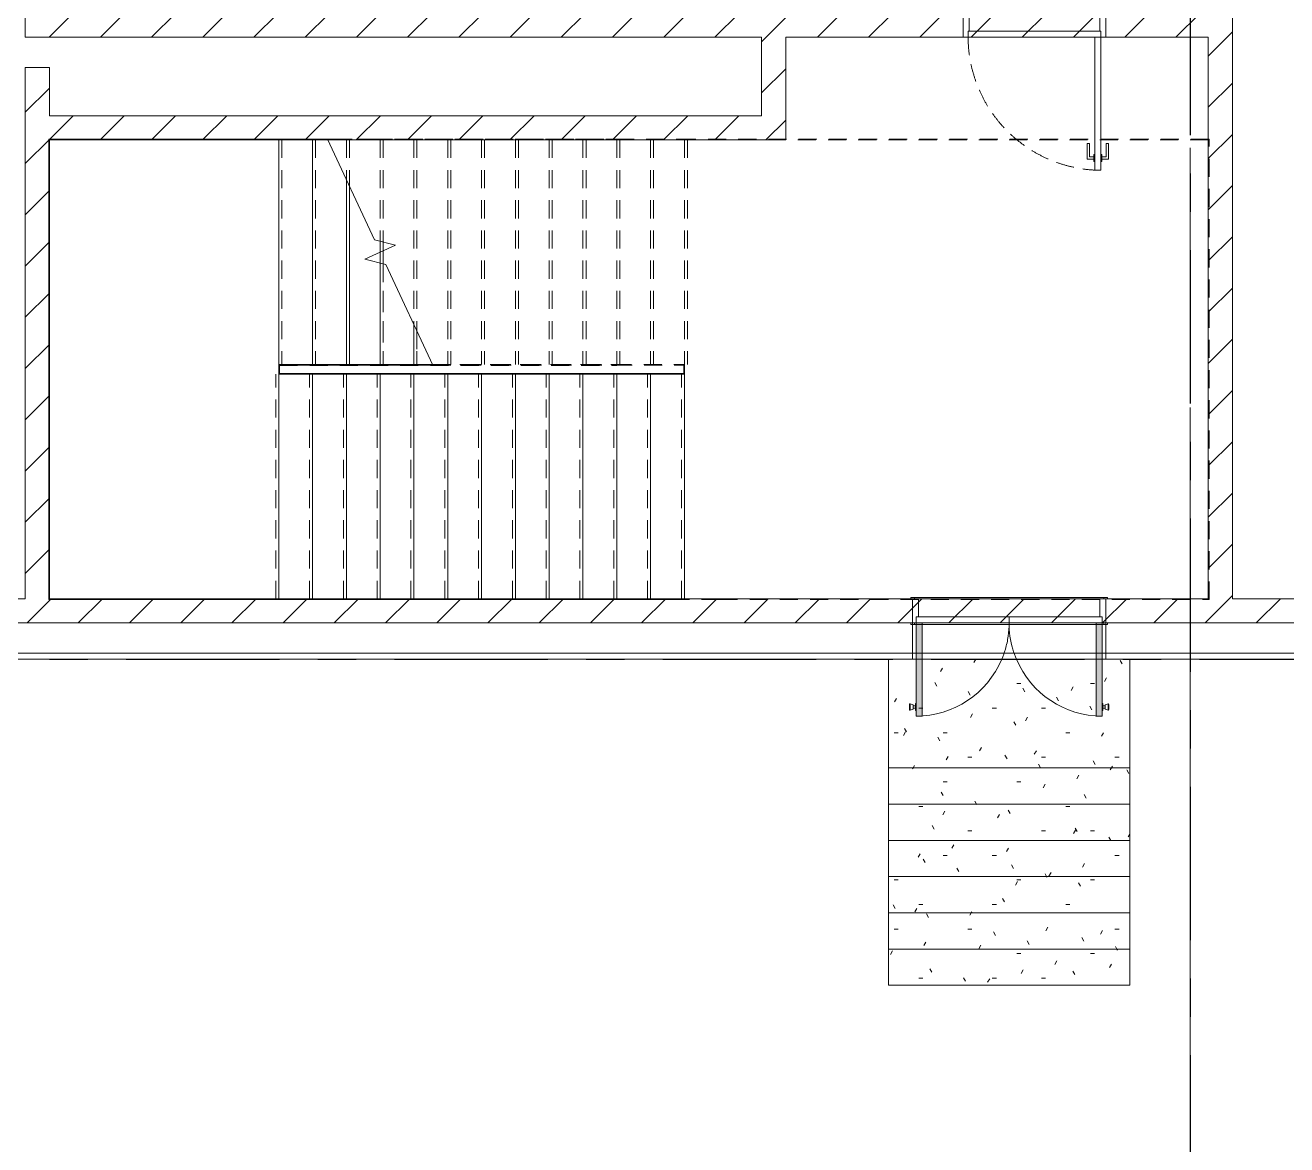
# Model space of a CAD drawing. Header units: millimetres. Extents: x -4000 to 187956, y -58990 to 162485.
# Drawn here: x 78350 to 88800, y -4021 to 5249 of the extents above; entities that cross this region are included whole.
import ezdxf

# ---------------------------------------------------------------- set-up
doc = ezdxf.new("R2010")
doc.units = ezdxf.units.MM
for name, pattern in [('Dash', [600, 300, -300]), ('Dash - 1_5mm', [225, 150, -75]), ('Dash_2_', [635, 317.5, -317.5]), ('Grid Line', [2222.5, 1270, -317.5, 317.5, -317.5]), ('Grid Line 12_5mm', [2150, 1250, -300, 300, -300]), ('Overhead 1_5mm', [250, 150, -100])]:
    doc.linetypes.add(name, pattern=pattern)
for name, color, linetype, lineweight in [('A-DETL-GENF', 92, 'Continuous', 9), ('A-DOOR', 31, 'Continuous', 13), ('A-DOOR-FRAM', 31, 'Continuous', 13), ('A-DOOR-HDLN', 31, 'Dash_2_', 13), ('A-FLOR', 192, 'Continuous', 13), ('A-FLOR-PATT', 8, 'Continuous', 13), ('A-WALL', 113, 'Continuous', 13), ('A-WALL-PATT', 111, 'Continuous', 13), ('S-GRID', 1, 'Continuous', 30), ('S-STRS', 31, 'Continuous', 9), ('S-STRS-MBND', 31, 'Continuous', 9)]:
    doc.layers.add(name, color=color, linetype=linetype, lineweight=lineweight)
pattern_1 = [(0, (0, 0), (812.8, 203.2), [33.528, -576.072, 33.528, -576.072, -3251.2]), (0, (0, 0), (812.8, 203.2), [-1219.2, 33.528, -1185.672, 33.528, -576.072, -1422.4]), (0, (0, 0), (812.8, 203.2), [-3048, 33.528, -372.872, 33.528, -982.472]), (120, (304.8, 101.6), (-582.37636, 602.30545), [33.528, -576.072, 33.528, -576.072, -3251.2]), (120, (304.8, 101.6), (-582.37636, 602.30545), [-1219.2, 33.528, -1185.672, 33.528, -576.072, -1422.4]), (120, (304.8, 101.6), (-582.37636, 602.30545), [-3048, 33.528, -372.872, 33.528, -982.472]), (240, (406.4, 508), (-230.42364, -805.50545), [33.528, -576.072, 33.528, -576.072, -3251.2]), (240, (406.4, 508), (-230.42364, -805.50545), [-1219.2, 33.528, -1185.672, 33.528, -576.072, -1422.4]), (240, (406.4, 508), (-230.42364, -805.50545), [-3048, 33.528, -372.872, 33.528, -982.472])]
pattern_2 = [(45, (0, 0), (-212.132, 212.132), [])]

# ---------------------------------------------------------------- blocks, each defined once
blk = doc.blocks.new('dcc5a - 1600X2200-V659-0_000')
at = {"layer": 'A-DOOR', "lineweight": 15, "transparency": 33554534}
for points in [[(-313, 925), (-363, 925), (-363, 154), (-313, 154)], [(1178, 925), (1128, 925), (1128, 154), (1178, 154)]]:
    blk.add_hatch(color=256, dxfattribs=at).paths.add_polyline_path(points)
at = {"layer": 'A-DETL-GENF', "color": 250}
for p, q in [((-416, 875), (-418, 870)), ((-418, 870), (-418, 829)), ((-418, 829), (-418, 870)), ((-413, 875), (-416, 875)), ((-416, 875), (-416, 825)), ((-416, 825), (-416, 875)), ((-388, 868), (-413, 875)), ((-413, 875), (-413, 825)), ((-413, 825), (-413, 875)), ((-388, 868), (-388, 831)), ((-388, 831), (-388, 868)), ((-369, 860), (-388, 860)), ((-388, 860), (-388, 840)), ((-388, 840), (-388, 860)), ((-388, 840), (-369, 840)), ((-363, 880), (-369, 880)), ((-369, 880), (-369, 820)), ((-369, 820), (-369, 880)), ((-369, 840), (-369, 860)), ((-369, 860), (-369, 840)), ((-363, 880), (-363, 820)), ((-363, 820), (-363, 880)), ((1178, 880), (1178, 820)), ((1178, 820), (1178, 880)), ((1178, 880), (1184, 880)), ((1184, 880), (1184, 820)), ((1184, 820), (1184, 880)), ((1184, 840), (1184, 860)), ((1184, 860), (1184, 840)), ((1184, 860), (1203, 860)), ((1203, 840), (1184, 840)), ((1203, 868), (1228, 875)), ((1203, 868), (1203, 831)), ((1203, 831), (1203, 868)), ((1203, 860), (1203, 840)), ((1203, 840), (1203, 860)), ((1228, 875), (1231, 875)), ((1228, 875), (1228, 825)), ((1228, 825), (1228, 875)), ((1231, 875), (1233, 870)), ((1231, 875), (1231, 825)), ((1231, 825), (1231, 875)), ((1233, 870), (1233, 829)), ((1233, 829), (1233, 870)), ((-418, 829), (-416, 825)), ((-416, 825), (-413, 825)), ((-413, 825), (-388, 831)), ((-369, 820), (-363, 820)), ((1184, 820), (1178, 820)), ((1228, 825), (1203, 831)), ((1231, 825), (1228, 825)), ((1233, 829), (1231, 825))]:
    blk.add_line(p, q, dxfattribs=at)
at = {"layer": 'A-DOOR', "color": 5, "lineweight": 15}
for p, q in [((-363, 925), (-363, 454)), ((-313, 925), (-363, 925)), ((-363, 925), (-363, 454)), ((-313, 925), (-363, 925)), ((-313, 454), (-313, 925)), ((-313, 454), (-313, 925)), ((1128, 925), (1128, 454)), ((1178, 925), (1128, 925)), ((1128, 925), (1178, 925)), ((1128, 454), (1128, 925)), ((1178, 454), (1178, 925)), ((1178, 925), (1178, 454)), ((-408, -58), (-408, -46)), ((1222, -58), (-408, -58)), ((1222, -46), (1222, -58))]:
    blk.add_line(p, q, dxfattribs=at)
at = {"layer": 'A-DOOR', "color": 171, "lineweight": 15}
for p, q in [((-363, 454), (-363, 154)), ((-363, 454), (-363, 154)), ((-313, 154), (-313, 454)), ((-313, 154), (-313, 454)), ((1128, 454), (1128, 154)), ((1128, 154), (1128, 454)), ((1178, 154), (1178, 454)), ((1178, 454), (1178, 154)), ((-408, 154), (-408, 166)), ((-408, 166), (-363, 166)), ((-393, 154), (-393, -46)), ((-363, 166), (-313, 166)), ((-313, 166), (1128, 166)), ((1128, 166), (1178, 166)), ((1178, 166), (1222, 166)), ((1207, -46), (1207, 154)), ((1222, 166), (1222, 154)), ((-408, -58), (-408, -46)), ((-408, -46), (1222, -46)), ((-378, -58), (-408, -58)), ((-393, -46), (1207, -46)), ((-378, -46), (-378, -58)), ((-378, -46), (-378, -58)), ((-378, -58), (1192, -58)), ((1192, -58), (1192, -46)), ((1192, -58), (1192, -46)), ((1192, -58), (1222, -58)), ((1222, -58), (1222, -46))]:
    blk.add_line(p, q, dxfattribs=at)
at = {"layer": 'A-DOOR', "color": 161, "lineweight": 15}
for p, q in [((-408, 154), (-408, 166)), ((-408, 166), (-378, 166)), ((-363, 154), (-408, 154)), ((-378, 166), (-378, 154)), ((-378, 166), (-378, 154)), ((-363, 166), (-378, 166)), ((-313, 154), (-363, 154)), ((-363, 154), (-313, 154)), ((-363, 154), (-313, 154)), ((-363, 154), (1178, 154)), ((1128, 166), (-313, 166)), ((1128, 154), (-313, 154)), ((1178, 154), (1128, 154)), ((1128, 154), (1178, 154)), ((1128, 154), (1178, 154)), ((1128, 154), (1178, 154)), ((1192, 166), (1178, 166)), ((1222, 154), (1178, 154)), ((1222, 166), (1192, 166)), ((1192, 166), (1192, 154)), ((1192, 154), (1192, 166)), ((1222, 166), (1222, 154)), ((-408, -46), (-393, -46)), ((1222, -46), (1207, -46))]:
    blk.add_line(p, q, dxfattribs=at)
at = {"layer": 'A-DOOR', "color": 151, "lineweight": 15}
for p, q in [((-393, 154), (-408, 154)), ((-313, 166), (-363, 166)), ((1178, 166), (1128, 166)), ((1207, 154), (1222, 154)), ((-393, -46), (-378, -46)), ((1192, -46), (-378, -46)), ((1207, -46), (1192, -46))]:
    blk.add_line(p, q, dxfattribs=at)
at = {"layer": 'A-DOOR', "color": 255, "lineweight": 15}
for p, q in [((-378, 154), (-393, 154)), ((-378, 154), (-363, 154)), ((-363, 154), (-313, 154)), ((-313, 154), (1128, 154)), ((1128, 154), (1178, 154)), ((1178, 154), (1192, 154)), ((1192, 154), (1207, 154))]:
    blk.add_line(p, q, dxfattribs=at)
at = {"layer": 'A-DOOR', "color": 5, "lineweight": 15}
for centre, start, end in [((-363, 154), 22.9506, 90), ((1178, 154), 90, 157.0494)]:
    blk.add_arc(centre, 771, start, end, dxfattribs=at)
at = {"layer": 'A-DOOR', "color": 171, "lineweight": 15}
for centre, start, end in [((-363, 154), 16.3636, 22.9506), ((1178, 154), 157.0494, 163.6364), ((-363, 154), 0, 16.3636), ((1178, 154), 163.6364, 171.8182), ((1178, 154), 171.8182, 180)]:
    blk.add_arc(centre, 771, start, end, dxfattribs=at)
at = {"layer": 'A-DOOR-FRAM', "color": 81, "lineweight": 15}
for p, q in [((-393, -46), (-393, 154)), ((-363, 154), (-363, 104)), ((-363, 154), (-363, 104)), ((1177, 104), (1177, 154)), ((1177, 104), (1177, 154)), ((1207, -46), (1207, 154)), ((-363, 104), (-343, 104)), ((-363, 104), (1177, 104)), ((-343, 104), (-343, -46)), ((-343, 104), (-343, -46)), ((1157, 104), (-343, 104)), ((1157, -46), (1157, 104)), ((1177, 104), (1157, 104)), ((1157, -46), (1157, 104)), ((1207, -46), (-393, -46))]:
    blk.add_line(p, q, dxfattribs=at)
at = {"layer": 'A-DOOR-FRAM', "color": 255, "lineweight": 15}
for p, q in [((-393, 154), (-363, 154)), ((-313, 154), (-363, 154)), ((1128, 154), (-313, 154)), ((1177, 154), (1128, 154)), ((1207, 154), (1178, 154))]:
    blk.add_line(p, q, dxfattribs=at)
at = {"layer": 'A-DOOR-FRAM', "color": 91, "lineweight": 15}
for p, q in [((-393, -46), (-393, 154)), ((1207, 154), (1207, -46))]:
    blk.add_line(p, q, dxfattribs=at)
at = {"layer": 'A-DOOR-FRAM', "color": 71, "lineweight": 15}
for p, q in [((-393, 154), (-363, 154)), ((-363, 154), (-313, 154)), ((-313, 154), (1128, 154)), ((1128, 154), (1178, 154)), ((1178, 154), (1207, 154)), ((-343, -46), (-393, -46)), ((-343, -46), (1157, -46)), ((1157, -46), (1207, -46))]:
    blk.add_line(p, q, dxfattribs=at)
at = {"layer": 'A-DOOR-HDLN', "color": 171, "linetype": 'Dash', "lineweight": 15}
for p, q in [((-363, 154), (-363, 104)), ((407, 104), (407, 154)), ((1178, 104), (1178, 154)), ((-363, 104), (1178, 104))]:
    blk.add_line(p, q, dxfattribs=at)
at = {"layer": 'A-DOOR-HDLN', "color": 161, "linetype": 'Dash', "lineweight": 15}
blk.add_line((1178, 154), (-363, 154), dxfattribs=at)
blk = doc.blocks.new('MP_DR_Single Swing_Miscellaneous - 2200x1200_FR_SOLID CORE-337803-0_000')
at = {"layer": 'A-DOOR', "color": 163, "lineweight": 15}
for p, q in [((550, -100), (500, -100)), ((500, -1070), (500, -1130)), ((550, -1130), (550, -1070))]:
    blk.add_line(p, q, dxfattribs=at)
at = {"layer": 'A-DOOR', "color": 174, "lineweight": 15}
for p, q in [((500, -100), (500, -1070)), ((550, -1070), (550, -100)), ((500, -1130), (500, -1200)), ((550, -1200), (550, -1130)), ((500, -1200), (550, -1200))]:
    blk.add_line(p, q, dxfattribs=at)
at = {"layer": 'A-DOOR', "lineweight": 9}
for p, q in [((457, -980), (437, -980)), ((437, -980), (437, -1110)), ((457, -1090), (457, -980)), ((613, -980), (593, -980)), ((593, -980), (593, -1090)), ((613, -1110), (613, -980)), ((437, -1110), (492, -1110)), ((492, -1090), (457, -1090)), ((500, -1070), (492, -1070)), ((492, -1070), (492, -1090)), ((492, -1090), (492, -1110)), ((492, -1110), (492, -1090)), ((492, -1110), (492, -1130)), ((492, -1130), (500, -1130)), ((500, -1130), (500, -1070)), ((550, -1070), (550, -1130)), ((558, -1070), (550, -1070)), ((550, -1130), (558, -1130)), ((558, -1090), (558, -1070)), ((558, -1110), (558, -1090)), ((593, -1090), (558, -1090)), ((558, -1090), (558, -1110)), ((558, -1130), (558, -1110)), ((558, -1110), (613, -1110))]:
    blk.add_line(p, q, dxfattribs=at)
at = {"layer": 'A-DOOR', "linetype": 'Dash - 1_5mm', "lineweight": 9}
blk.add_arc((559, -93), 1109, 180.3698, 266.9657, dxfattribs=at)
at = {"layer": 'A-DOOR-FRAM', "color": 91, "lineweight": 15}
for p, q in [((-590, -100), (-590, 100)), ((-590, 100), (590, 100)), ((590, 100), (590, -100)), ((500, -100), (-590, -100)), ((590, -100), (550, -100))]:
    blk.add_line(p, q, dxfattribs=at)
at = {"layer": 'A-DOOR-FRAM', "color": 81, "lineweight": 15}
for p, q in [((-590, 100), (-590, -100)), ((-540, 100), (-590, 100)), ((540, 100), (-540, 100)), ((-540, 100), (-540, -50)), ((-540, 100), (-540, -50)), ((540, -50), (540, 100)), ((540, 100), (590, 100)), ((540, -50), (540, 100)), ((590, 100), (590, -100)), ((-590, -100), (-550, -100)), ((-540, -50), (-550, -50)), ((-550, -50), (-550, -100)), ((550, -50), (-550, -50)), ((-550, -50), (-550, -100)), ((-550, -100), (500, -100)), ((-540, -50), (540, -50)), ((550, -100), (500, -100)), ((550, -50), (540, -50)), ((550, -100), (550, -50)), ((550, -100), (550, -50)), ((590, -100), (550, -100))]:
    blk.add_line(p, q, dxfattribs=at)
at = {"layer": 'A-DOOR-FRAM', "color": 71, "lineweight": 15}
blk.add_line((500, -100), (550, -100), dxfattribs=at)
blk = doc.blocks.new('CMF2_NHAXUONG_A_rvt-1-0_000')
at = {"layer": 'A-FLOR-PATT', "lineweight": 9}
h = blk.add_hatch(dxfattribs=at)
h.set_pattern_fill('FP_1', color=250, style=0, pattern_type=2)
h.set_pattern_definition(pattern_1)
h.paths.add_polyline_path([(87500, -900), (87500, 0), (85500, 0), (85500, -900)])
at = {"layer": 'A-WALL-PATT', "lineweight": 9}
h = blk.add_hatch(dxfattribs=at)
h.set_pattern_fill('FP_13', color=250, style=0, pattern_type=2)
h.set_pattern_definition(pattern_2)
h.paths.add_polyline_path([(88150, 5150), (88350, 5150), (88350, 5350), (78350, 5350), (78350, 5150), (86721, 5150)])
h = blk.add_hatch(dxfattribs=at)
h.set_pattern_fill('FP_13', color=250, style=0, pattern_type=2)
h.set_pattern_definition(pattern_2)
h.paths.add_polyline_path([(84454, 4300), (84650, 4300), (84650, 5150), (84450, 5150), (84450, 4300)])
h = blk.add_hatch(dxfattribs=at)
h.set_pattern_fill('FP_13', color=250, style=0, pattern_type=2)
h.set_pattern_definition(pattern_2)
h.paths.add_polyline_path([(88350, 500), (88350, 5150), (88150, 5150), (88150, 500)])
h = blk.add_hatch(dxfattribs=at)
h.set_pattern_fill('FP_13', color=250, style=0, pattern_type=2)
h.set_pattern_definition(pattern_2)
h.paths.add_polyline_path([(78550, 500), (78550, 4900), (78350, 4900), (78350, 500)])
h = blk.add_hatch(dxfattribs=at)
h.set_pattern_fill('FP_13', color=250, style=0, pattern_type=2)
h.set_pattern_definition(pattern_2)
h.paths.add_polyline_path([(84450, 4300), (84450, 4500), (78550, 4500), (78550, 4300), (82186, 4300)])
h = blk.add_hatch(dxfattribs=at)
h.set_pattern_fill('FP_13', color=250, style=0, pattern_type=2)
h.set_pattern_definition(pattern_2)
h.paths.add_polyline_path([(98450, 300), (98450, 500), (67750, 500), (67750, 300), (93524, 300)])
at = {"layer": 'S-STRS'}
h = blk.add_hatch(dxfattribs=at)
h.set_pattern_fill('FP_1', color=256, style=0, pattern_type=2)
h.set_pattern_definition(pattern_1)
h.paths.add_polyline_path([(87500, -1200), (87500, -900), (85500, -900), (85500, -1200)])
h = blk.add_hatch(dxfattribs=at)
h.set_pattern_fill('FP_1', color=256, style=0, pattern_type=2)
h.set_pattern_definition(pattern_1)
h.paths.add_polyline_path([(87500, -1500), (87500, -1200), (85500, -1200), (85500, -1500)])
h = blk.add_hatch(dxfattribs=at)
h.set_pattern_fill('FP_1', color=256, style=0, pattern_type=2)
h.set_pattern_definition(pattern_1)
h.paths.add_polyline_path([(87500, -1800), (87500, -1500), (85500, -1500), (85500, -1800)])
h = blk.add_hatch(dxfattribs=at)
h.set_pattern_fill('FP_1', color=256, style=0, pattern_type=2)
h.set_pattern_definition(pattern_1)
h.paths.add_polyline_path([(87500, -2100), (87500, -1800), (85500, -1800), (85500, -2100)])
h = blk.add_hatch(dxfattribs=at)
h.set_pattern_fill('FP_1', color=256, style=0, pattern_type=2)
h.set_pattern_definition(pattern_1)
h.paths.add_polyline_path([(87500, -2400), (87500, -2100), (85500, -2100), (85500, -2400)])
h = blk.add_hatch(dxfattribs=at)
h.set_pattern_fill('FP_1', color=256, style=0, pattern_type=2)
h.set_pattern_definition(pattern_1)
h.paths.add_polyline_path([(87500, -2700), (87500, -2400), (85500, -2400), (85500, -2700)])
at = {"layer": 'A-FLOR', "color": 93, "lineweight": 15}
for p, q in [((85500, -900), (85500, 0)), ((85729, 0), (85500, 0)), ((87220, 0), (85779, 0)), ((87500, 0), (87270, 0)), ((87500, 0), (87500, -900))]:
    blk.add_line(p, q, dxfattribs=at)
at = {"layer": 'A-FLOR', "color": 81, "lineweight": 15}
for p, q in [((85500, 0), (85729, 0)), ((85729, 0), (85779, 0)), ((85779, 0), (87220, 0)), ((87220, 0), (87270, 0)), ((87270, 0), (87500, 0)), ((87500, -900), (85500, -900))]:
    blk.add_line(p, q, dxfattribs=at)
at = {"layer": 'A-FLOR', "color": 94, "lineweight": 15}
for p, q in [((85500, 0), (85500, -900)), ((87500, -900), (87500, 0)), ((85500, -900), (87500, -900))]:
    blk.add_line(p, q, dxfattribs=at)
at = {"layer": 'A-FLOR', "color": 63, "lineweight": 15}
for p, q in [((85779, 0), (85729, 0)), ((87270, 0), (87220, 0))]:
    blk.add_line(p, q, dxfattribs=at)
at = {"layer": 'A-WALL', "color": 90, "lineweight": 15}
for p, q in [((78350, 5350), (78350, 5150)), ((88350, 5150), (88350, 5350)), ((78350, 5150), (84450, 5150)), ((84450, 5150), (84450, 4500)), ((84650, 5150), (88150, 5150)), ((84650, 4300), (84650, 5150)), ((88150, 5150), (88150, 500)), ((88350, 500), (88350, 5150)), ((78350, 4900), (78350, 500)), ((78550, 4900), (78350, 4900)), ((78550, 4500), (78550, 4900)), ((84450, 4500), (78550, 4500)), ((78550, 4300), (84450, 4300)), ((78550, 500), (78550, 4300)), ((84450, 4300), (84650, 4300)), ((78350, 500), (67750, 500)), ((88150, 500), (78550, 500)), ((98250, 500), (88350, 500)), ((98450, 300), (67750, 300)), ((67750, 300), (98450, 300)), ((98750, 50), (67250, 50)), ((67250, 0), (98750, 0))]:
    blk.add_line(p, q, dxfattribs=at)
at = {"layer": 'A-WALL', "color": 35, "lineweight": 15}
for p, q in [((78350, 5150), (78350, 5350)), ((86120, 5150), (86120, 5350)), ((87300, 5150), (87300, 5350)), ((88350, 5350), (88350, 5150)), ((78350, 5150), (84450, 5150)), ((84450, 5150), (84450, 4500)), ((84650, 5150), (86120, 5150)), ((84650, 4300), (84650, 5150)), ((86120, 5150), (87300, 5150)), ((87300, 5150), (88150, 5150)), ((88150, 5150), (88150, 500)), ((88350, 500), (88350, 5150)), ((78350, 4900), (78350, 500)), ((78350, 4900), (78550, 4900)), ((78550, 4500), (78550, 4900)), ((84450, 4500), (78550, 4500)), ((80856, 4300), (84450, 4300)), ((84650, 4300), (84450, 4300)), ((78350, 500), (67750, 500)), ((85685, 500), (83810, 500)), ((85700, 500), (85700, 300)), ((87300, 300), (87300, 500)), ((88150, 500), (87315, 500)), ((98250, 500), (88350, 500)), ((85700, 288), (85700, 0)), ((85700, 288), (85700, 0)), ((87300, 0), (87300, 288)), ((87300, 0), (87300, 288)), ((67250, 0), (85700, 0)), ((85700, 0), (85729, 0)), ((85779, 0), (87220, 0)), ((87270, 0), (87300, 0)), ((87300, 0), (98750, 0))]:
    blk.add_line(p, q, dxfattribs=at)
at = {"layer": 'A-WALL', "color": 53, "lineweight": 15}
for p, q in [((86120, 5350), (86120, 5150)), ((87300, 5150), (87300, 5350)), ((78550, 500), (78550, 4300)), ((85700, 500), (85685, 500)), ((85700, 500), (85700, 300)), ((87300, 500), (85700, 500)), ((87300, 300), (87300, 500)), ((87315, 500), (87300, 500)), ((85700, 300), (85700, 288)), ((85700, 300), (85700, 288)), ((87300, 288), (87300, 300)), ((87300, 288), (87300, 300))]:
    blk.add_line(p, q, dxfattribs=at)
at = {"layer": 'A-WALL', "color": 31, "lineweight": 15}
for p, q in [((78550, 4300), (80856, 4300)), ((83810, 500), (78550, 500))]:
    blk.add_line(p, q, dxfattribs=at)
at = {"layer": 'A-WALL', "color": 43, "lineweight": 15}
for p, q in [((85729, 0), (85779, 0)), ((87220, 0), (87270, 0))]:
    blk.add_line(p, q, dxfattribs=at)
at = {"layer": 'S-GRID', "linetype": 'Grid Line 12_5mm', "lineweight": 9}
for p, q in [((88000, 161185), (88000, -16487)), ((-824, 0), (183641, 0))]:
    blk.add_line(p, q, dxfattribs=at)
at = {"layer": 'S-STRS', "color": 252}
for p, q in [((78544, 4306), (78544, 500)), ((80159, 4306), (78544, 4306)), ((80159, 4300), (78550, 4300)), ((80159, 4306), (80853, 4306)), ((80159, 4300), (80450, 4300)), ((80450, 4300), (80730, 4300)), ((80730, 4300), (80856, 4300)), ((80456, 2360), (80450, 2360)), ((78544, 500), (78544, 494)), ((78544, 494), (80461, 494)), ((78550, 500), (80461, 500)), ((80730, 500), (80461, 500)), ((83810, 494), (80461, 494)), ((81010, 500), (80730, 500)), ((81290, 500), (81010, 500)), ((81570, 500), (81290, 500)), ((81850, 500), (81570, 500)), ((82130, 500), (81850, 500)), ((82410, 500), (82130, 500)), ((82690, 500), (82410, 500)), ((82970, 500), (82690, 500)), ((83250, 500), (82970, 500)), ((83530, 500), (83250, 500)), ((83810, 500), (83530, 500)), ((83810, 494), (83810, 500))]:
    blk.add_line(p, q, dxfattribs=at)
at = {"layer": 'S-STRS', "color": 250}
for p, q in [((78550, 4300), (78550, 500)), ((80450, 4300), (80450, 2440)), ((80730, 4300), (80730, 2440)), ((81010, 3970), (81010, 2440)), ((81290, 3460), (81290, 3370)), ((81290, 3280), (81290, 2440)), ((81570, 2769), (81570, 2440)), ((80450, 2440), (80450, 2434)), ((80450, 2440), (80730, 2440)), ((80450, 2360), (80450, 2434)), ((80456, 2434), (81726, 2434)), ((80456, 2366), (80456, 2434)), ((80730, 2440), (81010, 2440)), ((81010, 2440), (81290, 2440)), ((81290, 2440), (81570, 2440)), ((81570, 2440), (81723, 2440)), ((80450, 2360), (80456, 2360)), ((80450, 500), (80450, 2360)), ((83810, 2366), (80456, 2366)), ((80730, 2360), (80456, 2360)), ((81010, 2360), (80730, 2360)), ((80730, 500), (80730, 2360)), ((81290, 2360), (81010, 2360)), ((81010, 500), (81010, 2360)), ((81570, 2360), (81290, 2360)), ((81290, 500), (81290, 2360)), ((81850, 2360), (81570, 2360)), ((81570, 500), (81570, 2360)), ((82130, 2360), (81850, 2360)), ((81850, 500), (81850, 2360)), ((82410, 2360), (82130, 2360)), ((82130, 500), (82130, 2360)), ((82690, 2360), (82410, 2360)), ((82410, 500), (82410, 2360)), ((82970, 2360), (82690, 2360)), ((82690, 500), (82690, 2360)), ((83250, 2360), (82970, 2360)), ((82970, 500), (82970, 2360)), ((83530, 2360), (83250, 2360)), ((83250, 500), (83250, 2360)), ((83810, 2360), (83530, 2360)), ((83530, 500), (83530, 2360)), ((83810, 2360), (83810, 2366)), ((83810, 500), (83810, 2360)), ((85500, -900), (87500, -900)), ((85500, -1200), (85500, -900)), ((87500, -1200), (87500, -900)), ((85500, -1500), (85500, -1200)), ((85500, -1200), (87500, -1200)), ((87500, -1500), (87500, -1200)), ((85500, -1800), (85500, -1500)), ((85500, -1500), (87500, -1500)), ((87500, -1800), (87500, -1500)), ((85500, -2100), (85500, -1800)), ((85500, -1800), (87500, -1800)), ((87500, -2100), (87500, -1800)), ((85500, -2400), (85500, -2100)), ((85500, -2100), (87500, -2100)), ((87500, -2400), (87500, -2100)), ((85500, -2700), (85500, -2400)), ((85500, -2400), (87500, -2400)), ((87500, -2700), (87500, -2400)), ((85500, -2700), (87500, -2700))]:
    blk.add_line(p, q, dxfattribs=at)
at = {"layer": 'S-STRS', "color": 250, "linetype": 'Overhead 1_5mm'}
for p, q in [((80475, 4300), (80475, 2440)), ((80755, 4300), (80755, 2440)), ((81035, 3917), (81035, 2440)), ((81315, 3454), (81315, 3382)), ((81315, 3273), (81315, 2440)), ((81595, 2716), (81595, 2440)), ((80425, 500), (80425, 2360)), ((80705, 500), (80705, 2360)), ((80985, 500), (80985, 2360)), ((81265, 500), (81265, 2360)), ((81545, 500), (81545, 2360)), ((81825, 500), (81825, 2360)), ((82105, 500), (82105, 2360)), ((82385, 500), (82385, 2360)), ((82665, 500), (82665, 2360)), ((82945, 500), (82945, 2360)), ((83225, 500), (83225, 2360)), ((83505, 500), (83505, 2360)), ((83785, 500), (83785, 2360)), ((85500, -1200), (87500, -1200)), ((85500, -1500), (87500, -1500)), ((85500, -1800), (87500, -1800)), ((85500, -2100), (87500, -2100)), ((85500, -2400), (87500, -2400)), ((85500, -2700), (87500, -2700))]:
    blk.add_line(p, q, dxfattribs=at)
at = {"layer": 'S-STRS', "color": 253}
blk.add_line((80461, 500), (80450, 500), dxfattribs=at)
at = {"layer": 'S-STRS-MBND', "color": 250, "linetype": 'Overhead 1_5mm'}
for p, q in [((78544, 4306), (78544, 494)), ((80159, 4306), (78544, 4306)), ((78550, 4300), (78550, 500)), ((80159, 4300), (78550, 4300)), ((80159, 4306), (83250, 4306)), ((80159, 4300), (83250, 4300)), ((80450, 4300), (80450, 2439)), ((80475, 4300), (80475, 2439)), ((80730, 4300), (80730, 2439)), ((80755, 4300), (80755, 2439)), ((81010, 4300), (81010, 2439)), ((81010, 4300), (81010, 3970)), ((81035, 4300), (81035, 2439)), ((81035, 4300), (81035, 3917)), ((81243, 4306), (83799, 4306)), ((81243, 4300), (83799, 4300)), ((81290, 4300), (81290, 2439)), ((81290, 4300), (81290, 3460)), ((81315, 4300), (81315, 2439)), ((81315, 4300), (81315, 3454)), ((81570, 4300), (81570, 2439)), ((81570, 4300), (81570, 2769)), ((81595, 4300), (81595, 2439)), ((81595, 4300), (81595, 2716)), ((81850, 4300), (81850, 2439)), ((81850, 4300), (81850, 2440)), ((81875, 4300), (81875, 2439)), ((81875, 4300), (81875, 2440)), ((82130, 4300), (82130, 2439)), ((82130, 4300), (82130, 2440)), ((82155, 4300), (82155, 2439)), ((82155, 4300), (82155, 2440)), ((82410, 4300), (82410, 2439)), ((82410, 4300), (82410, 2440)), ((82435, 4300), (82435, 2439)), ((82435, 4300), (82435, 2440)), ((82690, 4300), (82690, 2439)), ((82690, 4300), (82690, 2440)), ((82715, 4300), (82715, 2439)), ((82715, 4300), (82715, 2440)), ((82970, 4300), (82970, 2439)), ((82970, 4300), (82970, 2440)), ((82995, 4300), (82995, 2439)), ((82995, 4300), (82995, 2440)), ((83250, 4300), (83250, 4306)), ((83250, 4300), (83250, 2439)), ((83250, 4300), (83250, 2440)), ((83275, 4300), (83275, 2440)), ((83530, 4300), (83530, 2440)), ((83555, 4300), (83555, 2440)), ((88156, 4306), (83799, 4306)), ((88150, 4300), (83799, 4300)), ((83799, 4300), (83810, 4300)), ((83810, 4300), (83810, 2440)), ((83835, 4300), (83835, 2440)), ((88150, 500), (88150, 4300)), ((88156, 494), (88156, 4306)), ((81290, 3370), (81290, 3280)), ((81315, 3382), (81315, 3273)), ((80450, 2439), (80450, 2433)), ((80450, 2439), (83250, 2439)), ((80450, 2360), (80450, 2433)), ((80456, 2433), (83250, 2433)), ((80456, 2366), (80456, 2433)), ((81723, 2440), (83804, 2440)), ((81726, 2434), (83804, 2434)), ((83250, 2433), (83250, 2439)), ((83810, 2440), (83804, 2440)), ((83804, 2440), (83810, 2440)), ((83804, 2434), (83804, 2366)), ((83810, 2440), (83810, 2366)), ((80425, 500), (80425, 2360)), ((80450, 2360), (80456, 2360)), ((80450, 500), (80450, 2360)), ((80456, 2360), (80450, 2360)), ((83804, 2366), (80456, 2366)), ((83810, 2360), (80456, 2360)), ((80705, 500), (80705, 2360)), ((80730, 500), (80730, 2360)), ((80985, 500), (80985, 2360)), ((81010, 500), (81010, 2360)), ((81265, 500), (81265, 2360)), ((81290, 500), (81290, 2360)), ((81545, 500), (81545, 2360)), ((81570, 500), (81570, 2360)), ((81825, 500), (81825, 2360)), ((81850, 500), (81850, 2360)), ((82105, 500), (82105, 2360)), ((82130, 500), (82130, 2360)), ((82385, 500), (82385, 2360)), ((82410, 500), (82410, 2360)), ((82665, 500), (82665, 2360)), ((82690, 500), (82690, 2360)), ((82945, 500), (82945, 2360)), ((82970, 500), (82970, 2360)), ((83225, 500), (83225, 2360)), ((83250, 500), (83250, 2360)), ((83505, 500), (83505, 2360)), ((83530, 500), (83530, 2360)), ((83785, 500), (83785, 2360)), ((83810, 2360), (83810, 2366)), ((83810, 500), (83810, 2360)), ((78544, 494), (80461, 494)), ((78550, 500), (80461, 500)), ((80461, 500), (80450, 500)), ((84101, 500), (80461, 500)), ((84101, 494), (80461, 494)), ((84101, 500), (88150, 500)), ((84101, 494), (88156, 494))]:
    blk.add_line(p, q, dxfattribs=at)
at = {"layer": 'S-STRS-MBND', "color": 252, "linetype": 'Overhead 1_5mm'}
for p, q in [((80853, 4306), (81243, 4306)), ((80856, 4300), (81243, 4300))]:
    blk.add_line(p, q, dxfattribs=at)
at = {"layer": 'S-STRS-MBND', "color": 250}
for p, q in [((81242, 3472), (80853, 4306)), ((81417, 3429), (81242, 3472)), ((81162, 3311), (81417, 3429)), ((81337, 3268), (81162, 3311)), ((81726, 2434), (81337, 3268))]:
    blk.add_line(p, q, dxfattribs=at)
at = {"layer": 'A-DOOR', "color": 250, "lineweight": 9}
blk.add_blockref('MP_DR_Single Swing_Miscellaneous - 2200x1200_FR_SOLID CORE-337803-0_000', (86710, 5250), dxfattribs=at)
at = {"layer": 'A-DOOR', "color": 250, "lineweight": 9, "rotation": 180}
blk.add_blockref('dcc5a - 1600X2200-V659-0_000', (86907, 454), dxfattribs=at)

msp = doc.modelspace()

# ---------------------------------------------------------------- block references
at = {"lineweight": 5}
msp.add_blockref('CMF2_NHAXUONG_A_rvt-1-0_000', (0, 0), dxfattribs=at)

# ---------------------------------------------------------------- next in the draw order: linework, layer by layer
at = {"layer": 'S-GRID', "linetype": 'Grid Line'}
for p, q in [((88000, 161185), (88000, -16487)), ((-824, 0), (183641, 0))]:
    msp.add_line(p, q, dxfattribs=at)

doc.saveas('drawing.dxf')
